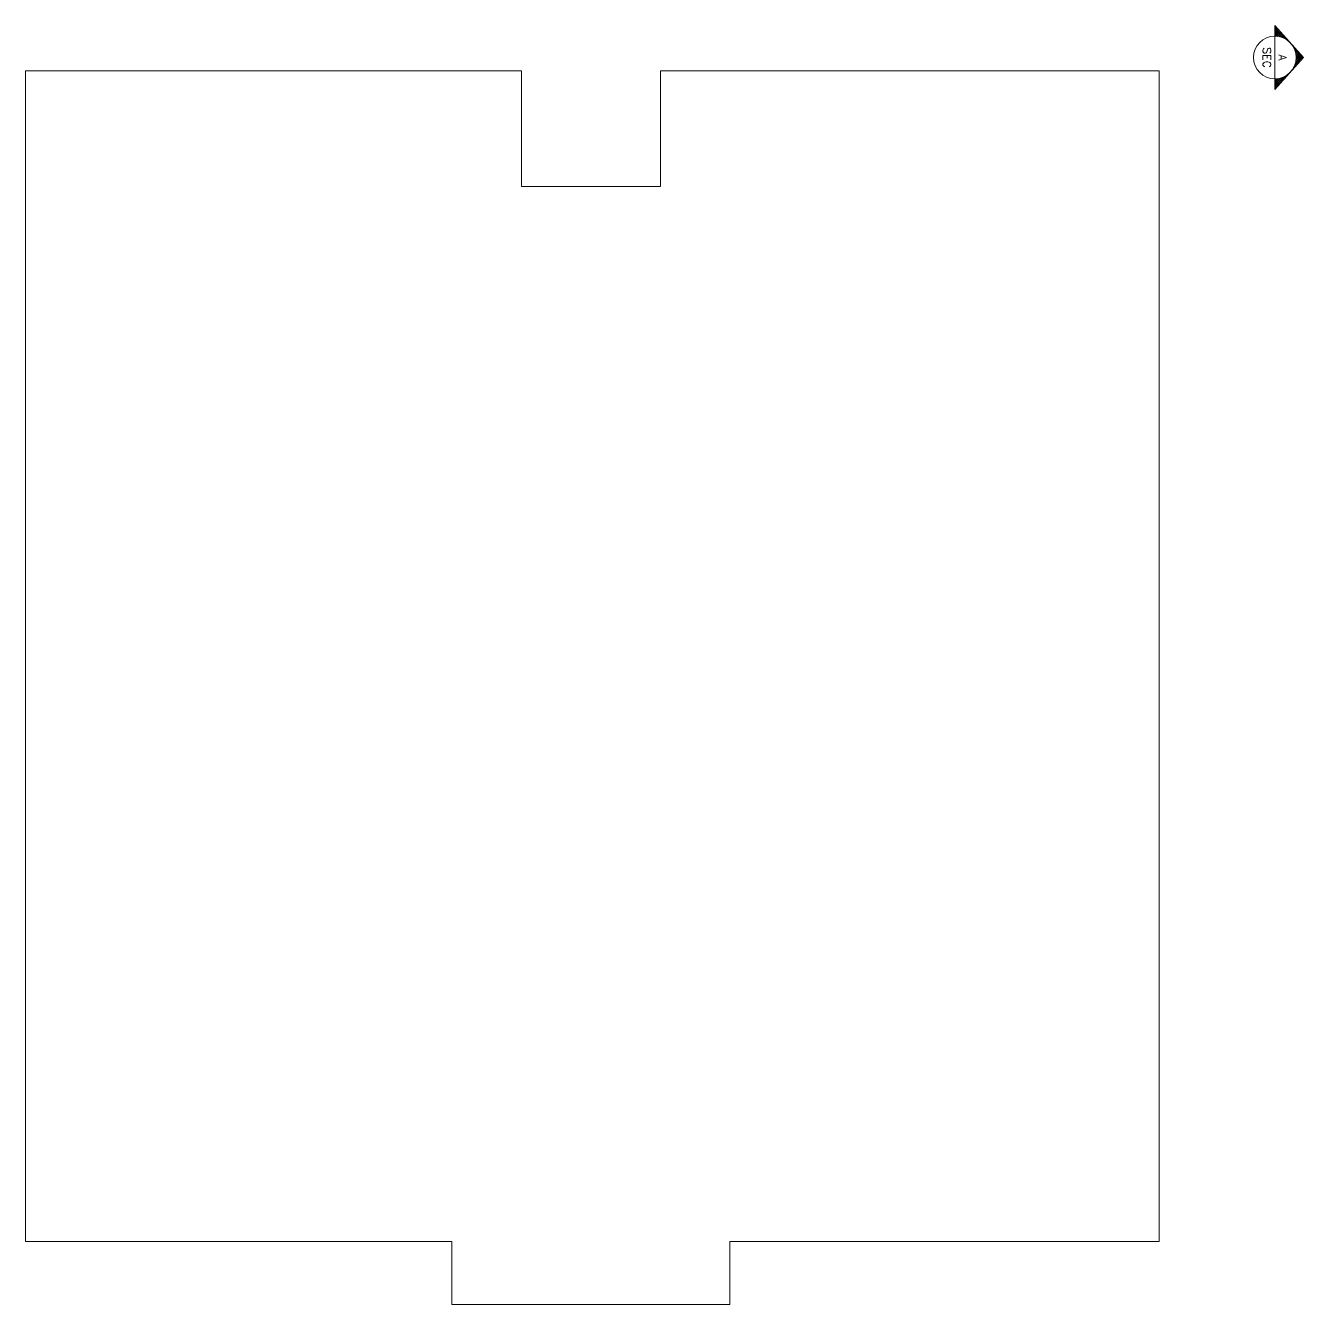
# Model space of a CAD drawing. Header units: millimetres. Extents: x -11627 to -10952, y 10244 to 10588.
# Drawn here: x -11564.11 to -11539.76, y 10407.31 to 10431.67 of the extents above; entities that cross this region are included whole.
import ezdxf
from ezdxf.enums import TextEntityAlignment as Align

# ---------------------------------------------------------------- set-up
doc = ezdxf.new("R2010")
doc.units = ezdxf.units.MM
doc.layers.get('0').update_dxf_attribs({"lineweight": 5})
doc.layers.add('CIRCLE', color=57, linetype='Continuous', lineweight=5)
doc.layers.add('DIM IN', color=191, linetype='Continuous', lineweight=5)
doc.styles.add('Section-Numbers', font='ROMANS.shx', dxfattribs={"height": 0.1875})

# ---------------------------------------------------------------- blocks, each defined once
blk = doc.blocks.new('*X11')
at = {"color": 0}
for p, q in [((2.97, 7.28), (2.96, 7.29)), ((3.18, 7.43), (3.15, 7.46)), ((3.2, 7.44), (3.82, 8.07)), ((3.4, 7.56), (3.33, 7.63)), ((3.63, 7.68), (3.52, 7.79)), ((3.88, 7.79), (3.71, 7.96)), ((4.14, 7.88), (3.89, 8.13)), ((3.92, 7.81), (5.46, 9.35)), ((4.41, 7.96), (4.08, 8.3)), ((4.71, 8.02), (4.27, 8.46)), ((4.43, 7.97), (5.65, 9.19)), ((5.02, 8.06), (4.45, 8.63)), ((5.36, 8.08), (4.64, 8.8)), ((5.73, 8.06), (4.83, 8.96)), ((4.86, 8.04), (5.84, 9.02)), ((6.14, 8), (5.01, 9.13)), ((6.62, 7.87), (5.2, 9.3)), ((5.25, 8.07), (6.02, 8.85)), ((5.59, 8.07), (6.21, 8.68)), ((7.24, 7.61), (5.78, 9.07)), ((5.92, 8.04), (6.4, 8.52)), ((6.22, 7.98), (6.58, 8.35)), ((6.5, 7.91), (6.77, 8.18)), ((6.76, 7.82), (6.96, 8.02)), ((7.01, 7.72), (7.14, 7.85)), ((7.25, 7.6), (7.33, 7.68)), ((7.47, 7.47), (7.52, 7.52)), ((7.69, 7.33), (7.7, 7.35)), ((-0.52, 4.08), (0.48, 5.07)), ((-0.17, 4.08), (2, 6.24)), ((0.19, 4.08), (1.63, 5.52)), ((1.23, 4.08), (0.35, 4.96)), ((1.37, 4.29), (0.53, 5.12)), ((0.54, 4.08), (1.47, 5.01)), ((1.4, 4.61), (0.72, 5.29)), ((1.45, 4.91), (0.91, 5.46)), ((1.52, 5.2), (1.09, 5.62)), ((1.61, 5.46), (1.28, 5.79)), ((1.71, 5.71), (1.47, 5.96)), ((1.83, 5.95), (1.65, 6.13)), ((1.96, 6.17), (1.84, 6.29)), ((2.1, 6.39), (2.03, 6.46)), ((2.25, 6.59), (2.21, 6.63)), ((2.41, 6.78), (2.4, 6.79)), ((2.59, 6.96), (2.59, 6.96)), ((2.77, 7.13), (2.77, 7.13)), ((7.89, 7.18), (7.89, 7.18)), ((8.08, 7.02), (8.08, 7.02)), ((8.25, 6.84), (8.26, 6.85)), ((8.42, 6.65), (8.45, 6.68)), ((8.58, 6.46), (8.64, 6.51)), ((8.72, 6.25), (8.82, 6.35)), ((8.85, 6.03), (9.01, 6.18)), ((10.77, 4.08), (8.89, 5.96)), ((8.98, 5.79), (9.2, 6.01)), ((9.08, 5.55), (9.38, 5.85)), ((11.13, 4.08), (9.13, 6.07)), ((10.42, 4.08), (9.16, 5.34)), ((9.17, 5.29), (9.57, 5.68)), ((9.25, 5.01), (9.76, 5.51)), ((10.07, 4.08), (9.29, 4.86)), ((9.31, 4.71), (9.94, 5.35)), ((9.35, 4.4), (10.13, 5.18)), ((9.38, 4.08), (10.32, 5.01)), ((9.73, 4.08), (10.5, 4.85)), ((-0.54, 4.08), (-0.59, 4.12)), ((-0.19, 4.08), (-0.4, 4.29)), ((0.17, 4.08), (-0.21, 4.46)), ((0.52, 4.08), (-0.03, 4.62)), ((0.87, 4.08), (0.16, 4.79)), ((0.89, 4.08), (1.39, 4.58)), ((1.25, 4.08), (1.36, 4.19)), ((9.71, 4.08), (9.35, 4.44)), ((10.09, 4.08), (10.69, 4.68)), ((10.44, 4.08), (10.88, 4.51)), ((10.79, 4.08), (11.06, 4.34)), ((11.15, 4.08), (11.25, 4.18))]:
    blk.add_line(p, q, dxfattribs=at)
blk = doc.blocks.new('Section-Up')
at = {"color": 0}
for p, q in [((-0.6, 0), (0, 0.537)), ((0.6, 0), (0, 0.537)), ((-0.6, 0), (0.6, 0))]:
    blk.add_line(p, q, dxfattribs=at)
blk.add_circle((0, 0), 0.4, dxfattribs=at)
at = {"color": 0, "xscale": 0.1, "yscale": 0.1, "zscale": 0.1}
blk.add_blockref('*X11', (-0.536, -0.408), dxfattribs=at)
at = {"color": 0, "style": 'Section-Numbers'}
for tag, p in [('00', (0, 0.147)), ('0000', (0, -0.147))]:
    blk.add_attdef(tag, text='', height=0.15, dxfattribs=at).set_placement(p, align=Align.MIDDLE_CENTER)

msp = doc.modelspace()

# ---------------------------------------------------------------- linework, layer by layer
at = {"layer": 'DIM IN'}
msp.add_lwpolyline([(-11542.508, 10430.81), (-11542.508, 10408.51), (-11550.69, 10408.51), (-11550.69, 10407.314), (-11555.983, 10407.314), (-11555.983, 10408.51), (-11564.108, 10408.51), (-11564.108, 10430.81), (-11554.658, 10430.81), (-11554.658, 10428.61), (-11552.008, 10428.61), (-11552.008, 10430.81), (-11542.508, 10430.81)], dxfattribs=at)

# ---------------------------------------------------------------- block references
at = {"layer": 'CIRCLE', "xscale": 1.016, "yscale": 1.016, "zscale": 1.016, "rotation": 270}
msp.add_blockref('Section-Up', (-11540.305, 10431.063), dxfattribs=at).add_auto_attribs({'00': 'A', '0000': 'SEC'})

doc.saveas('drawing.dxf')
